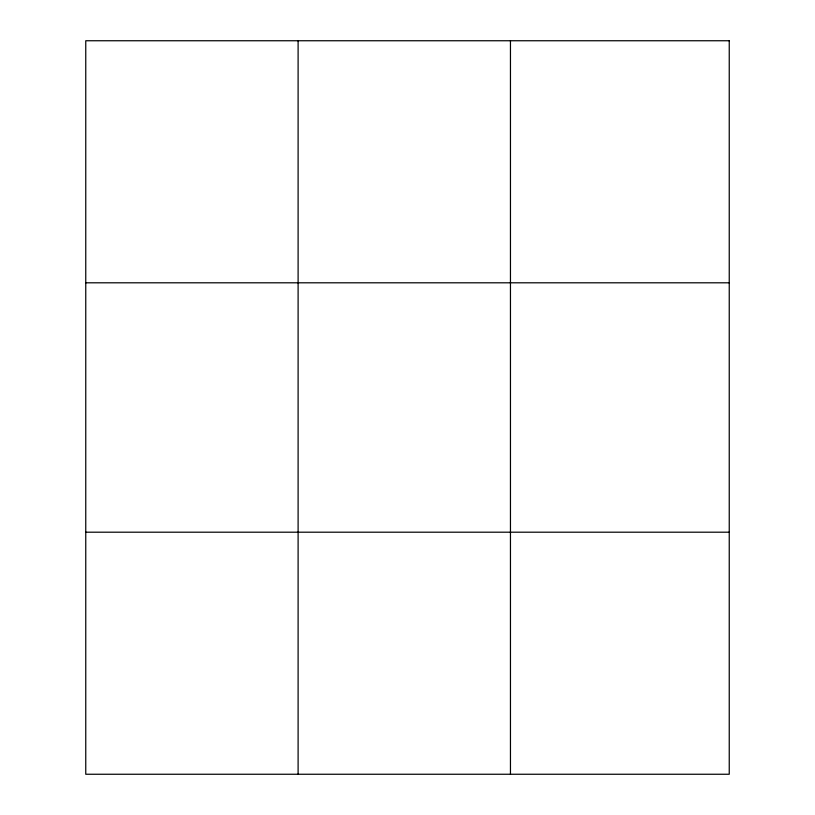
<?xml version="1.0" encoding="UTF-8"?>
<svg xmlns="http://www.w3.org/2000/svg" width="815" height="815" viewBox="0 0 815 815"><rect width="100%" height="100%" fill="white"/><g stroke="black" fill="none" stroke-linecap="round" stroke-linejoin="round"><path stroke-width="1.22" d="M298.107 40.75L298.107 774.25M510.455 40.75L510.455 774.25M85.758 282.805L729.242 282.805M85.758 532.195L729.242 532.195M729.242 40.75L729.242 774.25L85.758 774.25L85.758 40.75L729.242 40.75"/></g></svg>
